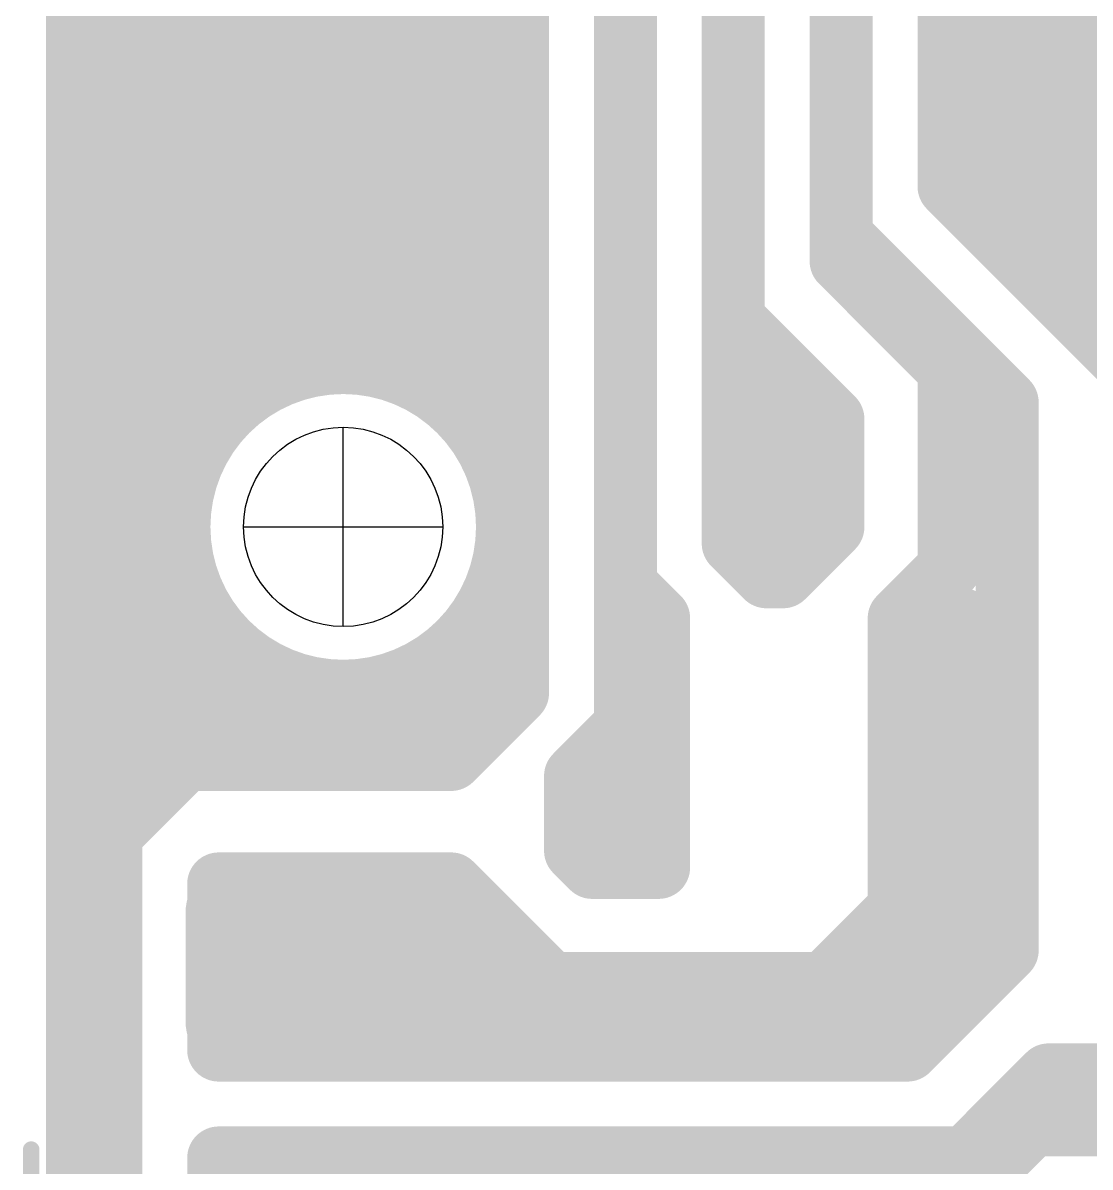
# Model space of a CAD drawing. Extents: x 13 to 23.9, y 0.2 to 11.6.
# Drawn here: x 13.507 to 14.15, y 8.439 to 9.129 of the extents above; entities that cross this region are included whole.
import ezdxf

# ---------------------------------------------------------------- set-up
doc = ezdxf.new("R2010")
doc.units = 0
doc.header["$MEASUREMENT"] = 0
doc.layers.add('BOARD', color=250, linetype='Continuous')
doc.layers.add('BOTTOM', color=250, linetype='Continuous')
doc.layers.get('0').off()

# ---------------------------------------------------------------- blocks, each defined once
blk = doc.blocks.new('UNIT_DISC')
at = {"linetype": 'Continuous', "const_width": 0.5}
blk.add_lwpolyline([(0.25, 0, 1), (-0.25, 0, 1)], format="xyb", close=True, dxfattribs=at)
blk = doc.blocks.new('SHAPE_EL_820_820_0_0_0_0')
at = {"xscale": 0.082, "yscale": 0.082, "zscale": 0.082}
blk.add_blockref('UNIT_DISC', (0, 0), dxfattribs=at)
blk = doc.blocks.new('P_EX82Y82D16A')
at = {"layer": 'BOTTOM'}
blk.add_blockref('SHAPE_EL_820_820_0_0_0_0', (0, 0), dxfattribs=at)
blk = doc.blocks.new('D1')
for p in [(14.062, 8.75), (14.362, 8.75)]:
    blk.add_blockref('P_EX82Y82D16A', p)
blk = doc.blocks.new('SHAPE_EL_780_780_0_0_0_0')
at = {"xscale": 0.078, "yscale": 0.078, "zscale": 0.078}
blk.add_blockref('UNIT_DISC', (0, 0), dxfattribs=at)
blk = doc.blocks.new('P_EX78Y78D16A')
at = {"layer": 'BOTTOM'}
blk.add_blockref('SHAPE_EL_780_780_0_0_0_0', (0, 0), dxfattribs=at)
blk = doc.blocks.new('J1')
for p in [(14.062, 8.587), (14.462, 8.587)]:
    blk.add_blockref('P_EX78Y78D16A', p)
blk = doc.blocks.new('J3')
for p in [(13.962, 8.825), (13.962, 8.225)]:
    blk.add_blockref('P_EX78Y78D16A', p)
blk = doc.blocks.new('SHAPE_RR_1900_1300_0_0_0_0')
for points in [[(-0.0625, -0.065), (0.0625, -0.065), (-0.0625, 0.065), (0.0625, 0.065)], [(-0.095, -0.0325), (0.095, -0.0325), (-0.095, 0.0325), (0.095, 0.0325)]]:
    blk.add_solid(points)
at = {"xscale": 0.065, "yscale": 0.065, "zscale": 0.065}
for p in [(-0.0625, 0.0325), (0.0625, 0.0325), (-0.0625, -0.0325), (0.0625, -0.0325)]:
    blk.add_blockref('UNIT_DISC', p, dxfattribs=at)
blk = doc.blocks.new('P_RX190Y130D16A')
at = {"layer": 'BOTTOM'}
blk.add_blockref('SHAPE_RR_1900_1300_0_0_0_0', (0, 0), dxfattribs=at)
blk = doc.blocks.new('UNIT_CIRCLE')
at = {"linetype": 'Continuous'}
blk.add_circle((0, 0), 0.5, dxfattribs=at)
blk = doc.blocks.new('SHAPE_MH_1200_1200_0_0_0_0')
at = {"linetype": 'Continuous'}
for p, q in [((0, -0.06), (0, 0.06)), ((-0.06, 0), (0.06, 0))]:
    blk.add_line(p, q, dxfattribs=at)
at = {"xscale": 0.12, "yscale": 0.12, "zscale": 0.12}
blk.add_blockref('UNIT_CIRCLE', (0, 0), dxfattribs=at)
blk = doc.blocks.new('P_MX120Y120D20A')
at = {"layer": 'BOTTOM'}
blk.add_blockref('SHAPE_MH_1200_1200_0_0_0_0', (0, 0), dxfattribs=at)
blk = doc.blocks.new('J2')
for p in [(13.87, 8.645), (13.87, 8.045)]:
    blk.add_blockref('P_EX78Y78D16A', p)
blk = doc.blocks.new('POLY_S14_L2_26339')
at = {"layer": 'BOTTOM'}
for points in [[(13.54, 9.74), (13.615, 9.42), (13.535, 8.82)], [(13.535, 8.82), (13.615, 9.42), (13.635, 8.9)], [(13.805, 9.23), (13.795, 8.865), (13.615, 9.42)], [(13.635, 8.9), (13.615, 9.42), (13.67, 8.92)], [(13.67, 8.92), (13.615, 9.42), (13.72, 8.925)], [(13.72, 8.925), (13.615, 9.42), (13.77, 8.905)], [(13.77, 8.905), (13.615, 9.42), (13.795, 8.865)], [(13.81, 8.835), (13.795, 8.865), (13.805, 9.23)], [(13.61, 8.875), (13.535, 8.82), (13.635, 8.9)], [(13.605, 8.82), (13.535, 8.82), (13.61, 8.875)], [(13.805, 8.835), (13.795, 8.865), (13.81, 8.835)]]:
    blk.add_solid(points, dxfattribs=at)
blk = doc.blocks.new('POLY_S15_L2_26340')
at = {"layer": 'BOTTOM'}
for points in [[(13.54, 8.83), (13.6, 8.83), (13.54, 8.625)], [(13.54, 8.625), (13.6, 8.83), (13.585, 8.665)], [(13.585, 8.665), (13.6, 8.83), (13.6, 8.68)], [(13.6, 8.83), (13.615, 8.765), (13.6, 8.68)], [(13.815, 8.83), (13.81, 8.735), (13.795, 8.8)], [(13.795, 8.8), (13.81, 8.735), (13.775, 8.755)], [(13.635, 8.745), (13.6, 8.68), (13.615, 8.765)], [(13.775, 8.755), (13.81, 8.735), (13.74, 8.73)], [(13.695, 8.72), (13.6, 8.68), (13.635, 8.745)], [(13.66, 8.735), (13.695, 8.72), (13.635, 8.745)], [(13.76, 8.69), (13.6, 8.68), (13.81, 8.735)], [(13.81, 8.735), (13.6, 8.68), (13.695, 8.72)], [(13.74, 8.73), (13.81, 8.735), (13.695, 8.72)]]:
    blk.add_solid(points, dxfattribs=at)
blk = doc.blocks.new('POLY_S4_L2_26335')
at = {"layer": 'BOTTOM'}
blk.add_solid([(13.885, 8.435), (13.615, 8.445), (13.77, 8.325), (13.615, 8.325)], dxfattribs=at)
blk = doc.blocks.new('POLY_S4_L2_26336')
at = {"layer": 'BOTTOM'}
blk.add_solid([(14.175, 9.26), (14.06, 9.26), (14.185, 8.885), (14.06, 9.04)], dxfattribs=at)
blk = doc.blocks.new('POLY_S8_L2_26354')
at = {"layer": 'BOTTOM'}
for points in [[(14.155, 9.29), (14.165, 9.2), (14.105, 9.305)], [(14.105, 9.305), (14.165, 9.2), (14.105, 9.25)], [(14.245, 9.29), (14.165, 9.2), (14.155, 9.29)], [(14.265, 9.26), (14.165, 9.2), (14.245, 9.29)], [(14.265, 8.83), (14.165, 9.2), (14.265, 9.26)], [(14.18, 8.83), (14.165, 9.2), (14.265, 8.83)]]:
    blk.add_solid(points, dxfattribs=at)

msp = doc.modelspace()

# ---------------------------------------------------------------- linework, layer by layer
at = {"layer": 'BOARD', "linetype": 'Continuous', "const_width": 0.01}
msp.add_lwpolyline([(13.512, 7.55), (13.512, 8.45)], dxfattribs=at)
at = {"layer": 'BOTTOM', "linetype": 'Continuous', "const_width": 0.038}
for points in [[(13.54, 7.855), (13.54, 11.06)], [(13.54, 7.8), (13.54, 11.06)], [(13.54, 8.37), (13.54, 10.04)], [(13.87, 8.665), (13.87, 9.255)], [(13.805, 8.725), (13.805, 9.205)], [(14.065, 9.03), (14.065, 9.2)], [(14, 8.985), (14, 9.185)], [(14.065, 9.165), (14.11, 9.12)], [(13.87, 8.665), (13.87, 9.155)], [(13.935, 8.815), (13.935, 9.155)], [(14.065, 9.03), (14.18, 8.915)], [(14.005, 8.995), (14.1, 8.9)], [(14, 8.985), (14.065, 8.92)], [(13.935, 8.95), (13.995, 8.89)], [(14.065, 8.8), (14.065, 8.92)], [(13.96, 8.81), (13.96, 8.905)], [(14.1, 8.74), (14.1, 8.9)], [(13.995, 8.825), (13.995, 8.89)], [(13.87, 8.79), (13.87, 8.845)], [(13.965, 8.795), (13.995, 8.825)], [(13.935, 8.815), (13.955, 8.795)], [(13.955, 8.795), (13.965, 8.795)], [(14.035, 8.77), (14.065, 8.8)], [(13.87, 8.79), (13.89, 8.77)], [(13.87, 8.705), (13.87, 8.785)], [(14.1, 8.57), (14.1, 8.775)], [(13.89, 8.7), (13.89, 8.77)], [(14.035, 8.575), (14.035, 8.77)], [(14.07, 8.57), (14.07, 8.77)], [(13.885, 8.76), (13.89, 8.76)], [(14.035, 8.745), (14.035, 8.76)], [(14.035, 8.745), (14.065, 8.715)], [(13.875, 8.66), (13.875, 8.735)], [(13.765, 8.685), (13.805, 8.725)], [(13.89, 8.62), (13.89, 8.715)], [(14.065, 8.675), (14.065, 8.715)], [(13.84, 8.675), (13.87, 8.705)], [(14.065, 8.665), (14.065, 8.71)], [(13.56, 8.64), (13.605, 8.685)], [(13.595, 8.685), (13.765, 8.685)], [(13.605, 8.685), (13.73, 8.685)], [(13.84, 8.63), (13.84, 8.675)], [(13.865, 8.64), (13.865, 8.675)], [(14.065, 8.625), (14.065, 8.67)], [(13.84, 8.63), (13.84, 8.65)], [(13.56, 8.17), (13.56, 8.64)], [(13.84, 8.63), (13.85, 8.62)], [(13.97, 8.53), (14.065, 8.625)], [(14.04, 8.6), (14.065, 8.625)], [(13.85, 8.62), (13.89, 8.62)], [(13.625, 8.61), (13.765, 8.61)], [(13.625, 8.51), (13.625, 8.61)], [(13.765, 8.61), (13.84, 8.535)], [(14.04, 8.585), (14.04, 8.6)], [(13.64, 8.55), (13.64, 8.585)], [(13.64, 8.585), (13.785, 8.585)], [(13.785, 8.585), (13.82, 8.55)], [(14.005, 8.55), (14.04, 8.585)], [(14.04, 8.53), (14.04, 8.585)], [(14.045, 8.53), (14.045, 8.575)], [(14.04, 8.51), (14.1, 8.57)], [(13.64, 8.55), (13.8, 8.55)], [(13.69, 8.55), (14.02, 8.55)], [(13.8, 8.54), (13.8, 8.55)], [(13.82, 8.55), (14.015, 8.55)], [(13.89, 8.55), (14.005, 8.55)], [(13.645, 8.54), (13.8, 8.54)], [(13.79, 8.53), (13.97, 8.53)], [(13.92, 8.53), (14.015, 8.53)], [(14.02, 8.51), (14.04, 8.53)], [(14.025, 8.51), (14.045, 8.53)], [(13.625, 8.51), (14.02, 8.51)], [(13.955, 8.51), (14.04, 8.51)], [(13.985, 8.51), (14.025, 8.51)], [(14.065, 8.43), (14.13, 8.495)], [(14.075, 8.445), (14.125, 8.495)], [(14.125, 8.495), (14.265, 8.495)], [(14.13, 8.495), (14.29, 8.495)], [(14.07, 8.42), (14.115, 8.465)], [(14.115, 8.465), (14.42, 8.465)], [(13.625, 8.445), (13.675, 8.445)], [(13.625, 8.335), (13.625, 8.445)], [(13.665, 8.445), (14.075, 8.445)], [(13.92, 8.43), (14.065, 8.43)]]:
    msp.add_lwpolyline(points, dxfattribs=at)
at = {"layer": 'BOTTOM', "linetype": 'Continuous', "const_width": 0.04}
msp.add_lwpolyline([(13.7, 8.925, 1), (13.7, 8.725, 1)], format="xyb", close=True, dxfattribs=at)

# ---------------------------------------------------------------- block references
for name, p in [('POLY_S14_L2_26339', (0, 0)), ('POLY_S8_L2_26354', (0, 0)), ('POLY_S4_L2_26336', (0, 0)), ('P_MX120Y120D20A', (13.7, 8.825)), ('J3', (0, 0)), ('POLY_S15_L2_26340', (0, 0)), ('D1', (0, 0)), ('J2', (0, 0)), ('P_RX190Y130D16A', (13.7, 8.56)), ('J1', (0, 0)), ('P_RX190Y130D16A', (13.7, 8.385)), ('POLY_S4_L2_26335', (0, 0))]:
    msp.add_blockref(name, p)
at = {"layer": 'BOARD', "xscale": 0.01, "yscale": 0.01, "zscale": 0.01}
msp.add_blockref('UNIT_DISC', (13.512, 8.45), dxfattribs=at)
at = {"layer": 'BOTTOM', "xscale": 0.038, "yscale": 0.038, "zscale": 0.038}
for p in [(14.11, 9.12), (14.065, 9.03), (14.065, 9.03), (14.005, 8.995), (14, 8.985), (14, 8.985), (13.935, 8.95), (14.065, 8.92), (14.065, 8.92), (13.96, 8.905), (14.1, 8.9), (14.1, 8.9), (13.995, 8.89), (13.995, 8.89), (13.87, 8.845), (13.995, 8.825), (13.995, 8.825), (13.935, 8.815), (13.935, 8.815), (13.96, 8.81), (13.955, 8.795), (13.955, 8.795), (13.965, 8.795), (13.965, 8.795), (14.065, 8.8), (14.065, 8.8), (13.87, 8.79), (13.87, 8.79), (13.87, 8.785), (14.1, 8.775), (13.89, 8.77), (13.89, 8.77), (14.035, 8.77), (14.035, 8.77), (14.07, 8.77), (13.885, 8.76), (13.89, 8.76), (14.035, 8.76), (14.035, 8.745), (14.035, 8.745), (14.1, 8.74), (13.875, 8.735), (13.805, 8.725), (13.805, 8.725), (13.89, 8.715), (14.065, 8.715), (14.065, 8.715), (13.87, 8.705), (13.87, 8.705), (14.065, 8.71), (13.89, 8.7), (13.595, 8.685), (13.605, 8.685), (13.605, 8.685), (13.73, 8.685), (13.765, 8.685), (13.765, 8.685), (13.84, 8.675), (13.84, 8.675), (13.865, 8.675), (14.065, 8.675), (14.065, 8.67), (13.87, 8.665), (13.87, 8.665), (14.065, 8.665), (13.875, 8.66), (13.84, 8.65), (13.56, 8.64), (13.56, 8.64), (13.865, 8.64), (13.84, 8.63), (13.84, 8.63), (13.84, 8.63), (14.065, 8.625), (14.065, 8.625), (14.065, 8.625), (13.85, 8.62), (13.85, 8.62), (13.89, 8.62), (13.89, 8.62), (13.625, 8.61), (13.625, 8.61), (13.765, 8.61), (13.765, 8.61), (14.04, 8.6), (14.04, 8.6), (13.64, 8.585), (13.64, 8.585), (13.785, 8.585), (13.785, 8.585), (14.04, 8.585), (14.04, 8.585), (14.04, 8.585), (14.035, 8.575), (14.045, 8.575), (14.07, 8.57), (14.1, 8.57), (14.1, 8.57), (13.64, 8.55), (13.64, 8.55), (13.69, 8.55), (13.8, 8.55), (13.8, 8.55), (13.82, 8.55), (13.82, 8.55), (13.89, 8.55), (14.005, 8.55), (14.005, 8.55), (14.015, 8.55), (14.02, 8.55), (13.645, 8.54), (13.8, 8.54), (13.8, 8.54), (13.84, 8.535), (13.79, 8.53), (13.92, 8.53), (13.97, 8.53), (13.97, 8.53), (14.015, 8.53), (14.04, 8.53), (14.04, 8.53), (14.045, 8.53), (14.045, 8.53), (13.625, 8.51), (13.625, 8.51), (13.955, 8.51), (13.985, 8.51), (14.02, 8.51), (14.02, 8.51), (14.025, 8.51), (14.025, 8.51), (14.04, 8.51), (14.04, 8.51), (14.125, 8.495), (14.125, 8.495), (14.13, 8.495), (14.13, 8.495), (14.115, 8.465), (14.115, 8.465), (13.625, 8.445), (13.625, 8.445), (13.665, 8.445), (13.675, 8.445), (14.075, 8.445), (14.075, 8.445), (13.92, 8.43), (14.065, 8.43), (14.065, 8.43)]:
    msp.add_blockref('UNIT_DISC', p, dxfattribs=at)

doc.saveas('drawing.dxf')
